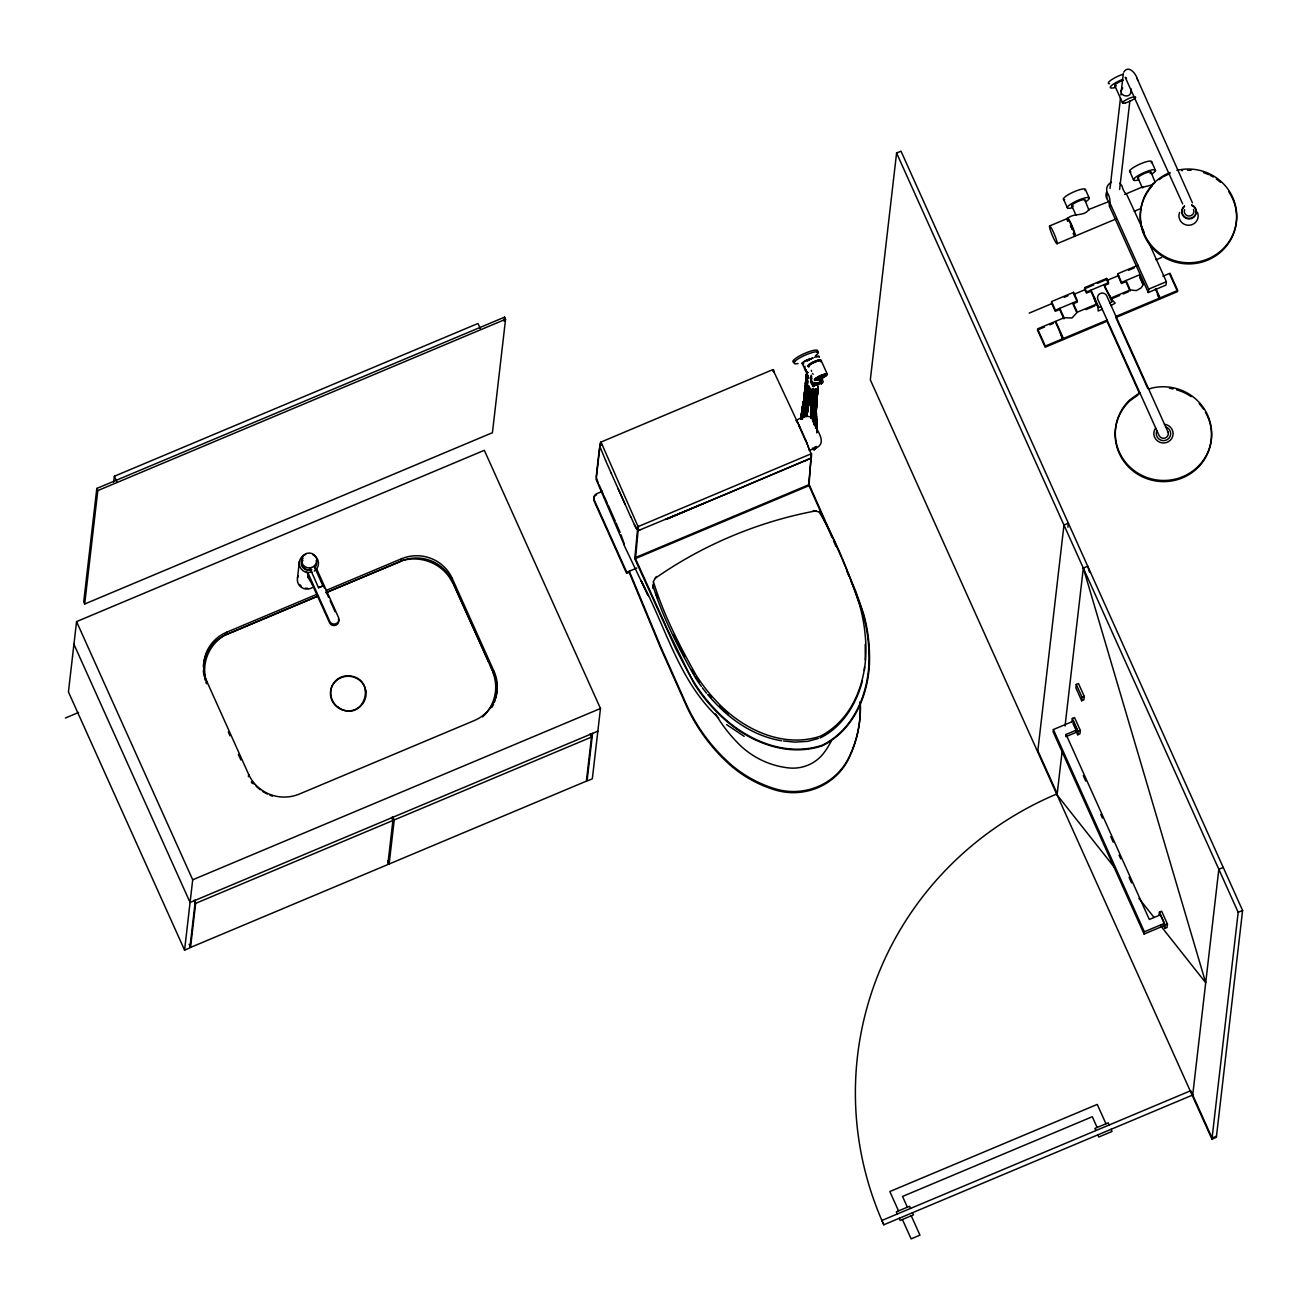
<?xml version="1.0" encoding="UTF-8"?>
<svg xmlns="http://www.w3.org/2000/svg" width="1308" height="1308" viewBox="0 0 1308 1308"><rect width="100%" height="100%" fill="white"/><g stroke="black" fill="none" stroke-linecap="round" stroke-linejoin="round"><path stroke-width="1.5" d="M806.398 413.361L806.742 416.484L806.431 410.009M806.725 410.99L807.298 412.38L806.513 409.437M802.262 411.431C803.733 414.881 808.72 412.592 807.641 409.11M802.916 407.491C805.891 412.56 810.96 405.235 807.739 402.112M815.473 421.748L816.781 423.367L816.96 431.591L817.026 430.463M809.946 395.229L809.668 391.272L805.63 389.441L805.303 385.876M816.797 429.449L816.781 423.367L817.042 431.853M811.827 398.123L816.192 400.559L816.617 403.109L816.699 394.722M815.865 399.496C818.694 402.406 811.5 403.747 811.418 400.15L811.549 401.36C813.413 405.104 818.416 401.867 816.928 398.286C818.759 402.455 813.592 408.178 811.222 402.766M817.369 393.348C815.603 396.798 810.29 393.332 812.644 390.291L811.974 396.389C815.685 401.18 819.593 393.594 816.683 390.536M812.137 394.951C815.603 399.839 819.086 393.103 817.565 389.522L814.459 390.258L812.808 388.705M811.418 404.81L811.287 412.233L814.377 413.361L816.323 410.45L816.061 412.036M811.532 398.842L812.84 400.722L815.603 400.853C819.609 404.205 813.331 413.704 810.911 406.265C810.143 409.29 814.688 411.235 816.159 408.39L816.437 406.837L815.424 410.663L812.186 410.826L810.878 408.963L811.058 403.812M812.431 388.836L812.333 390.798C810.96 389.931 819.609 394.934 817.696 388.263L817.304 393.97C814.034 397.338 810.306 392.449 812.546 391.076M816.306 411.971L816.486 418.2L815.146 419.786L812.889 419.901M816.993 432.114L816.813 431.035M808.916 394.689L809.766 396.079C813.086 401.605 802.769 405.006 804.878 399.627M865.291 660L865.226 644.403M810.126 392.253C812.301 396.128 807.183 401.801 804.551 397.207M809.456 388.95L809.832 395.441C808.884 401.883 801.461 395.703 804.927 391.272L804.698 392.302M810.47 389.98L810.502 388.427M811.303 454.023L809.047 484.271L841.306 557.061M811.679 408.717C808.557 411.431 813.609 416.762 816.061 412.788L815.424 407.802M806.251 411.17L807.118 413.541L807.347 411.955L806.725 415.797M807.314 412.347L807.363 410.826L807.379 411.807M808.916 398.09L808.884 402.946M805.515 398.842C799.809 402.03 810.698 405.791 809.292 399.659L808.818 398.662M816.306 410.254L816.061 411.284C813.641 415.257 808.589 409.944 811.712 407.213M816.339 413.557L816.486 418.2L815.44 411.709M803.668 400.951L806.349 374.48M811.434 398.989L812.448 395.703M809.832 396.504L809.832 395.441M1148.26 241.408L1166.376 281.694L1165.984 285.095L1148.277 292.534L1109.56 206.484L1108.808 201.579L1088.91 209.444C1084.234 216.932 1073.835 212.534 1067.737 218.338M810.012 394.591L809.848 396.34L810.535 389.441L808.475 393.136L804.812 391.141M804.371 396.651C807.33 404.483 812.399 394.1 810.371 389.702L809.914 388.721M810.093 393.888L809.211 391.501L806.889 391.779L805.041 389.637M810.404 389.212L810.159 393.168L809.341 390.225M810.257 388.541L810.502 389.506M1109.56 206.484L1110.002 202.315A17.756 17.249 6.6 0 0 1107.304 192.668L1106.715 190.69A8.126 7.897 6.6 0 1 1111.489 182.303M812.481 389.539L812.137 391.468L813.151 388.754M800.937 418.903L802.736 406.461M811.532 402.75C808.115 410.581 818.35 405.186 816.225 407.001C814.557 410.352 809.243 407.033 811.467 404.107M811.728 406.494C807.118 412.87 820.296 413.083 815.456 406.347M864.343 670.383L864.653 666.933M596.235 476.848L599.391 448.448L600.143 445.685L601.762 444.687M824.498 375.772L823.795 375.347L824.269 376.312M816.437 405.807L815.587 403.551M814.622 386.105L813.772 383.555M807.069 413.001L807.036 414.129L807.919 407.409M821.13 383.489L821.13 383.424A23.152 4.905 -20.7 0 0 821.13 383.653L820.59 382.394M806.987 414.685L807.085 413.704M816.617 403.109L816.715 400.886L816.486 402.962C811.369 407.655 810.159 398.744 811.908 395.196L811.745 396.455C810.126 390.013 814.819 392.514 817.696 390.225M820.459 382.099L821.162 383.784L822.225 382.59M816.061 446.486L814.001 449.952M816.274 446.584L814.59 449.641M808.851 395.343C811.778 398.139 807.821 404.81 804.485 400.788C801.82 395.081 809.766 399.823 809.979 395.065M811.205 401.785C809.717 404.254 812.922 409.273 816.29 405.644L815.669 402.177M802.654 406.314L801.575 419.067M815.195 399.757L817.042 397.894L816.928 395.834L816.993 398.646L816.617 391.157M818.023 388.639L817.843 387.037L817.811 390.34L818.219 386.792M592.557 733.396L587.047 781.023L592.328 778.8L600.47 708.495L484.32 450.312L76.551 621.611L68.425 691.932L184.575 950.115L189.873 947.891L195.382 900.247M96.825 488.44L83.712 601.86L84.677 604.018L492.429 432.703L505.558 319.283L504.594 317.141L96.825 488.44L97.806 490.598L84.677 604.018M113.665 482.243L114.368 476.243L477.992 323.468L480.314 328.635M316.863 594.322L226.676 632.222A38.57 37.474 6.6 0 0 206.86 681.468L206.599 683.741A38.57 37.474 6.6 0 1 205.83 681.926M184.575 950.115L192.701 879.793L76.551 621.611M203.41 666.491A38.57 37.474 6.6 0 1 226.415 634.494L226.676 632.222M391.484 817.353L392.907 820.508L387.806 864.572L190.543 947.433L195.644 903.37L194.222 900.215M248.406 776.69L248.667 774.418L206.86 681.468M297.488 577.972L299.401 561.524M309.767 568.228L313.528 566.675L316.127 563.764A7.685 7.472 6.6 0 0 311.909 553.513A7.685 7.472 6.6 0 0 301.788 558.418A7.685 7.472 6.6 0 0 307.772 567.819L311.729 567.607M314.182 566.38L322.945 585.87L318.531 587.717L309.8 567.983M316.487 570.01L316.618 568.8L338.527 617.474A4.84 4.692 6.6 0 1 337.987 622.15A4.938 4.791 6.6 0 1 333.556 624.014A4.84 4.692 6.6 0 1 329.665 621.202L307.772 572.544L307.887 577.041M318.531 587.717L322.945 585.87M326.003 592.655L401.164 561.067L401.425 558.794A38.57 37.474 6.6 0 1 452.225 578.398L494.032 671.347L493.77 673.604A38.57 37.474 6.6 0 1 495.65 698.57M590.072 733.919L591.494 737.074L586.393 781.138L389.13 864.016L394.231 819.952L392.809 816.797M493.77 673.604L451.963 580.67L452.225 578.398M504.12 321.196L504.594 317.141M772.914 371.112L773.077 369.51L600.993 442.071L637.176 524.606L638.255 526.225L640.217 525.734L811.091 453.827L805.483 439.733M803.423 405.529L802.654 407.033L804.109 398.139M807.412 411.775L806.595 408.848M812.987 394.722L811.761 398.76C813.543 402.439 818.677 399.414 816.928 395.834M822.814 376.818C827.097 374.595 821.015 376.475 823.827 375.036M896.585 153.02L870.327 379.86L1211.944 1139.17L1216.358 1137.306L1242.6 910.482L900.999 151.172L896.585 153.02L1238.185 912.33L1211.944 1139.17M1037.702 751.887L1063.96 525.064L1068.374 523.2L1067.9 527.255M1108.465 201.236L1106.65 198.342L1107.304 192.668M1110.034 188.385L1120.498 97.904M1121.201 91.887L1123.294 73.788M1053.381 729.537L1053.12 731.81L1144.108 934.043L1163.957 925.704L1164.218 923.432L1160.343 914.832L1149.323 919.459L1066.069 734.442L1077.105 729.799L1073.23 721.199L1053.381 729.537L1144.369 931.786L1144.108 934.043M1119.615 189.48L1129.85 101.043M1130.766 92.999L1131.24 88.977M1062.227 750.367L1057.077 794.921L1115.005 868.136M1065.039 726.054L1083.318 568.081L1087.733 566.233L1089.466 572.103M1066.069 734.442L1065.807 736.698L1076.844 732.071L1077.105 729.799M1071.939 721.869L1072.331 718.468L1074.538 717.552L1080.343 730.453L1079.95 733.853L1077.743 734.785L1076.092 731.09M1076.271 684.444L1075.879 687.845L1081.683 700.761L1083.891 699.829L1084.283 696.428L1078.479 683.528L1076.271 684.444L1082.076 697.36L1081.683 700.761M1077.743 734.785L1078.135 731.385L1072.331 718.468M1148.277 292.534L1148.669 289.133L1109.952 203.067M1159.052 915.518L1159.444 912.117L1161.651 911.185L1167.455 924.086L1167.063 927.503L1164.856 928.418L1163.204 924.74M1164.856 928.418L1165.264 925.018L1159.444 912.117M1192.585 1096.137L1218.827 869.297L1223.242 867.449M816.437 406.837L816.159 408.39M800.872 419.312L802.867 416.173M806.333 375.102L806.807 374.202M812.301 390.046C812.219 394.051 818.873 393.512 817.811 389.424L817.745 387.773L817.353 391.305L817.941 389.326M817.549 391.926L817.304 393.97L817.075 390.928L817.238 394.607L816.094 395.768L813.331 395.637L812.023 393.757L812.105 395.114L811.908 393.872M816.257 411.726L816.061 412.788L816.339 409.698M807.51 410.794L807.739 408.537C809.701 412.837 803.668 417.808 801.82 412.609M773.682 372.077L773.682 369.886M808.148 407.246L807.543 403.224M816.879 392.825C819.511 396.488 813.494 401.491 811.778 396.291M816.977 428.632L816.732 429.645L816.911 427.503M816.764 431.264L816.781 428.632M803.619 404.417C799.45 407.606 804.404 415.552 807.641 410.189M817.157 396.782C816.993 400.215 811.483 399.676 811.663 396.34M802.36 409.159L805.336 411.48L807.821 409.061M816.813 399.038L817.287 395.621L816.993 398.646M817.287 395.457L816.813 393.446M817.14 390.307L817.614 392.302L816.813 389.277M817.565 389.522L817.745 391.059L817.565 389.375M812.399 392.433C813.462 395.556 818.808 393.904 817.435 390.781L817.614 392.302M806.415 371.407L806.219 369.543A3.139 3.041 6.6 0 0 806.398 371.39L805.466 369.281M808.393 405.709L805.434 407.54L802.769 405.921L803.521 404.973M808.982 402.39L808.458 403.796M818.154 387.413L817.614 392.22M809.031 402.259L809.194 401.294M816.683 427.994L815.554 424.217M816.797 432.883L817.042 431.264L817.01 432.327M821.686 377.178L821.669 380.088A5.085 4.938 6.6 0 1 820.443 382.247A6.017 5.853 6.6 0 1 816.143 384.045A5.134 4.987 6.6 0 1 813.674 383.44L813.625 383.98M637.846 526.372L634.756 558.663L675.778 648.817L694.744 684.607A167.718 162.944 6.5 0 0 721.362 716.408C747.522 741.538 786.762 757.888 822.585 745.707C855.873 729.112 870.785 689.741 869.46 654.196A167.718 162.928 6.6 0 0 863.558 613.681L855.612 590.905L842.041 558.761M724.714 494.62L638.075 530.688L635.524 558.696L667.734 629.998L689.676 674.748M801.591 413.181L802.654 406.87L803.39 409.567L806.104 410.254L807.477 409.355L808.017 405.218M599.98 446.159L596.137 479.349M816.29 405.644C816.617 401.458 816.862 409.29 815.489 405.627M638.5 526.617L638.026 530.574L639.857 530.051M816.584 401.638L816.879 400.117C817.713 405.644 809.145 403.861 811.565 399.087L811.271 400.951L811.483 399.905M820.835 376.868C815.751 377.603 816.797 379.549 820.329 378.028M653.084 582.011L656.305 576.501M653.003 584.12L652.97 588.518M803.521 402.014L804.633 405.48L808.262 404.891M804.812 397.763L803.259 403.142L804.011 400.411M808.72 396.553C812.709 405.251 802.442 398.351 803.831 400.837C801.559 403.992 803.177 410.107 807.87 407.115M811.434 400.559L811.303 404.663C813.135 408.897 818.955 404.319 815.718 401.507M816.225 407.001L816.437 405.987M806.022 378.388L806.464 375.347M805.842 380.301L806.219 377.898M805.483 384.012L806.153 376.949M805.172 387.315L806.284 383.326M805.172 388.558L806.513 385.533L809.145 386.122M804.747 391.779L805.058 389.997M805.336 396.896C803.652 393.087 804.534 399.267 804.747 393.185M802.213 409.142L801.428 414.522L802.082 410.876M812.562 394.427L811.876 395.359L812.824 391.893M802.589 407.05L804.109 401.621M803.717 403.845L803.145 404.074C804.6 408.783 810.388 405.398 808.998 401.294C811.728 408.227 800.087 408.325 804.011 402.177M802.687 406.477L804.485 409.617L807.576 408.783M811.483 399.496L812.791 401.36L815.015 401.703L816.699 400.346L817.173 396.88L816.568 398.858L816.928 397.943M816.486 402.962L816.486 401.033L816.143 404.09L816.715 401.965L815.8 403.812L816.241 402.929M1088.992 210.294L1084.937 200.124M1155.193 182.482L1151.122 172.313M802.213 409.29L805.434 410.908L807.69 409.437M816.699 400.346L816.993 398.711L815.603 400.853M801.935 411.448L802.523 411.268M817.565 391.468L817.843 387.037M806.971 414.015C804.453 418.331 797.455 409.747 803.897 417.236M809.407 458.928L811.238 457.653L810.731 455.397M600.029 446.012L600.748 442.006M801.199 416.206L801.526 414.423L802.262 417.072M801.379 415.65L802.54 414.522M818.187 379.5A6.295 1.292 -24.2 0 0 826.591 374.758L826.296 374.268M805.663 382.214L806.219 377.734L806.382 378.666M805.532 383.489L805.793 382.181M805.663 383.457L806.251 387.332L809.505 387.838M805.237 386.678L805.368 385.288M804.992 389.228C803.455 387.168 807.347 396.357 810.224 391.125M804.682 392.4L804.943 391.108M804.616 393.038L805.107 392.04M800.937 418.838L800.986 419.263M811.892 395.016C812.431 398.253 817.745 397.861 817.418 394.346M862.413 680.814C856.348 704.227 842.385 727.15 820.051 738.023M819.233 356.528L818.465 356.365A6.998 1.439 -24.2 0 1 819.266 356.544L819.151 357.264M812.628 393.79L811.761 395.294L812.268 394.068M817.189 378.437L818.808 377.342M823.975 376.246L817.99 378.993L818.072 377.636M823.942 376.508L817.811 379.124L817.925 378.094M811.091 417.775L811.565 416.729M806.398 375.821L806.088 377.652L806.464 375.183L807.576 378.78M805.728 381.462L805.973 380.268M805.597 382.737L805.859 381.544M805.237 386.563L806.169 384.601M804.453 394.853L804.698 393.659M811.156 402.455L811.679 400.722M801.428 414.374L801.69 413.23M815.375 447.777L814.067 449.641M803.439 401.867L805.09 398.531M812.709 448.889C815.358 450.214 817.565 444.573 815.227 448.857L813.102 449.445M816.388 446.584L814.541 448.481L812.317 448.137M807.592 409.993L807.837 406.33M806.644 416.385L806.611 414.423M809.685 398.27C803.733 403.583 802.638 395.735 809.799 395.588M810.29 391.893C808.115 397.207 801.542 390.274 806.333 387.446M816.813 396.324L817.304 392.024L816.617 394.836L817.549 393.005M811.63 376.197L811.434 380.906L813.723 383.457M1096.742 304.012L1077.285 312.187L1072.02 317.975L1064.058 317.746L1055.67 321.277L1063.404 338.478L1107.157 320.1M816.372 446.715L815.767 448.039L815.849 446.813M811.745 395.245L812.382 392.809L811.876 394.019M805.957 383.13L805.483 384.192L806.088 381.854M804.747 395.883C801.101 401.442 812.35 402.521 809.178 396.357M801.134 416.99L802.474 415.159M802 410.434L802.491 409.371M803.831 399.823L805.188 397.975M819.249 378.404L818.056 378.519L824.956 374.873A5.216 1.063 -24.2 0 1 823.272 377.096L825.283 375.658M816.993 398.711L816.012 401.196L816.928 398.286M817.173 395.539L816.306 397.975L816.993 397.125M816.519 399.692L816.715 401.785L816.584 399.708M825.462 375.216L825.462 375.494A5.134 1.014 -26.9 0 0 825.642 375.053L825.135 374.873M818.268 378.928L817.451 378.535M818.824 378.355L819.56 378.225M811.156 457.522L808.655 484.81L831.937 537.196M599.947 445.963L600.486 442.644M1123.719 72.202C1128.264 64.533 1135.884 73.281 1137.175 78.774M1156.91 430.708L1156.73 431.019A7.227 7.03 6.6 0 0 1160.85 440.142A7.227 7.03 6.6 0 0 1170.202 436.202A7.227 7.03 6.6 0 0 1166.098 427.078L1165.739 426.997M811.467 414.963L811.222 418.364M811.516 415.846L811.025 418.135M811.009 408.897L811.696 407.965M806.153 378.535L807.526 379.418M805.548 384.912L807.625 384.127M805.417 386.187L806.578 384.895M805.303 387.446L806.464 386.171M811.63 401.392C809.112 408.407 820.557 403.567 815.62 402.864M808.949 402.226L806.137 403.682L803.897 401.948M808.164 406.641L805.237 408.652L802.834 406.363M807.232 412.282L805.45 414.244L802.376 413.099M806.431 416.255L806.088 412.347M810.339 389.849L807.51 391.288L805.107 388.999M810.29 390.487L809.129 391.648M810.044 393.038L807.216 394.46L804.976 392.743M314.607 566.969L315.13 565.955M314.738 567.917L315.833 566.282A7.685 7.472 6.6 0 0 316.16 560.576M819.429 379.811L819.871 379.647M807.804 382.214L806.137 380.644L806.66 379.5M805.842 381.723L806.529 380.775M805.728 382.999L806.415 382.05M805.237 388.084L805.924 387.152M804.682 393.822L805.368 392.891M804.633 394.46L805.319 393.528M805.254 394.166L804.322 397.289M804.518 395.752L805.205 394.803M812.382 390.324L813.086 389.375M812.006 394.1L812.693 393.152M811.696 397.305L813.396 395.752M802.376 408.734L803.537 407.442M802.785 409.518C800.823 411.693 805.761 413.949 807.118 411.611M802.017 411.039L802.703 410.091M801.935 411.611L802.621 410.679M802.442 411.857L801.853 412.036C799.891 415.764 806.856 417.857 806.954 413.753L806.742 416.484L806.251 414.571M801.526 414.587L802.213 413.655M801.444 415.192L802.131 414.26M803.226 403.682L803.913 402.733M803.128 404.237L803.815 403.289M822.454 382.933L823.272 381.805L821.342 377.342M817.304 388.607L817.974 387.757M817.5 392.106L814.688 393.528L812.235 390.667M815.898 425.509L816.813 423.056L815.44 420.898M815.947 427.176L816.879 424.724L815.505 422.582M817.909 379.255L819.675 378.829A5.51 1.39 -24.7 0 0 820.198 378.633L819.446 379.026M811.712 411.906L810.944 416.287M811.761 412.772C808.785 425.231 835.534 444.393 810.453 449.821M811.679 410.254C808.557 412.985 813.625 418.315 816.078 414.358L815.407 410.091M811.696 411.055C807.101 415.323 817.974 419.067 815.522 413.442M811.81 413.655L811.352 416.238L814.459 417.35L816.143 416.042L816.29 413.034C814.459 417.824 808.262 412.511 811.679 409.486M811.761 405.774C807.674 412.363 820.966 410.581 815.554 404.237M811.778 405.055L810.911 407.72M1122.804 88.045C1115.871 95.173 1131.322 99.997 1130.815 91.135M805.417 388.852L806.807 387.838M820.786 377.244L824.645 375.919M818.906 379.86L818.072 380.219L818.89 379.811M823.043 375.461L820.083 376.655L824.204 375.543M809.227 485.562L635.116 558.712M808.557 403.24L805.368 404.63L803.57 401.343M810.175 389.048L807.069 389.866L805.221 387.724M810.11 389.686L808.72 390.585M654.687 578.659C702.51 545.011 758.624 521.483 816.11 510.839M795.182 361.073L793.809 362.937L794.872 363.804A13.472 2.763 -24.2 0 0 798.027 363.526M807.216 361.237L808.017 360.599M816.993 354.517L817.549 353.961A13.227 2.6 -25.9 0 0 818.367 352.637A13.472 2.763 -24.2 0 0 809.129 353.569A13.472 2.763 -24.2 0 0 795.068 361.106M819.004 376.949L819.854 376.769M811.401 457.669L811.565 453.386M817.843 380.056L816.895 379.99L817.876 379.925M805.352 389.49L806.219 388.721M802.409 415.781L801.232 419.181M802.507 419.247L801.363 417.939L802.278 417.056M812.366 392.956L813.233 392.171M803.717 406.314L802.376 408.145L803.619 406.87M818.89 378.895L818.268 379.107M314.312 571.073L317.55 567.427A9.647 9.369 6.6 0 0 313.037 554.886M823.811 376.475L822.503 376.998M1142.391 187.862C1144.909 185.654 1153.1 186.406 1155.356 181.73M817.451 379.14L817.353 379.222A5.216 1.063 -24.2 0 1 817.843 377.505A5.216 1.063 -24.2 0 1 824.776 374.775L824.792 374.889M816.029 446.993L814.083 447.974M817.484 390.078L814.394 390.879L812.742 389.326M815.505 428.305L816.846 426.686L815.571 425.051M815.456 426.637L816.781 425.035L815.522 423.4M819.429 376.982L822.797 375.559M823.206 375.331L824.694 375.102M1139.808 392.678L1129.916 399.774A48.2 46.843 6.6 0 0 1142.44 475.638A48.2 46.843 6.6 0 0 1211.404 438.703A48.2 46.843 6.6 0 0 1151.71 388.1L1148.751 389.228M1138.025 395L1129.785 400.902A48.2 46.843 6.6 0 0 1125.959 464.078A48.2 46.843 6.6 0 0 1190.378 473.709A48.2 46.843 6.6 0 0 1205.436 412.2M811.271 380.285L810.6 382.116L813.282 386.792M817.238 377.979A5.428 0.948 -26.6 0 0 816.421 378.666A5.199 1.128 -21.5 0 0 816.094 379.189A5.51 1.046 -27 0 1 816.405 378.682A5.134 1.194 -22 0 1 817.238 377.996L817.598 377.734M808.164 403.649L804.943 403.829L803.684 400.804M806.546 413.148L804.404 413.737L802.458 412.527M809.292 394.526L806.055 394.705L804.796 392.187M819.642 378.502L821.784 377.669M817.369 379.483L817.271 379.598A5.428 1.292 -26.5 0 1 817.042 379.516L817.059 379.549A5.134 0.899 -22.2 0 0 817.386 379.467L816.977 379.402M1076.582 214.61L1075.928 215.101L1071.693 205.683M825.07 375.004L825.642 375.053A5.428 1.161 -21.3 0 1 825.495 375.494L825.446 375.331M801.755 418.07L802.752 417.481M802.965 408.358L803.979 407.785M804.306 400.526L805.319 399.937M804.207 401.082L805.221 400.493M818.726 378.453L822.045 376.393M820.361 378.306L820.868 378.257A5.216 1.063 -24.2 0 0 822.797 377.358L822.879 377.178M817.892 377.064L818.465 376.753A6 1.014 -24.6 0 1 820.329 375.837L823.451 374.644M805.139 460.874L811.14 457.914M822.503 376.917L820.705 377.881M822.618 377.162L821.44 377.538M822.65 377.489L822.732 377.456A5.199 0.834 -25 0 1 821.8 377.93L821.26 378.175A5.51 1.39 -24.7 0 1 820.737 378.421L820.852 378.175M814.721 447.287L815.718 446.78M817.238 389.228L814.001 389.392M811.679 358.506L810.993 358.866A6.998 1.439 -24.2 0 1 813.118 357.901L811.679 358.506A5.804 1.194 -24.2 0 0 806.513 360.174M338.02 707.17C363.624 725.172 379.304 677.152 348.01 675.795A17.151 16.661 6.6 0 0 332.902 684.346C328.357 691.965 331.104 702.576 338.396 707.448M808.655 484.81L635.197 557.682M311.876 569.863L307.478 570.337A7.685 7.472 6.6 0 1 303.08 558.107M814.753 422.598L816.683 420.293L815.767 417.808M816.977 380.072L817.32 379.958A7.112 1.455 -24.2 0 1 817.729 377.047A7.112 1.455 -24.2 0 1 827.343 374.333A7.112 1.455 -24.2 0 1 817.827 379.827M226.742 634.511L317.566 596.268M809.341 458.797L666.034 519.456M795.951 420.604C801.248 417.301 808.573 413.688 813.413 419.165L816.241 417.808L815.571 414.309M812.448 383.865A4.513 4.382 6.6 0 0 820.312 381.249L821.669 382.279M820.688 376.115L821.62 375.756M805.058 460.743L724.697 494.702M820.705 378.225L821.865 377.881A5.51 1.39 -23.4 0 0 822.814 377.423M1124.7 194.401L1142.783 186.815M703.41 503.531L666.066 519.243L683.446 511.968M97.806 490.598L505.558 319.283M1049.654 225.941L1067.295 218.518M1056.995 243.729A9.647 1.144 67.2 0 0 1052.58 230.421A9.647 1.144 67.2 0 0 1050.406 230.355A9.647 1.144 67.2 0 0 1056.995 243.729L1074.653 236.323M1075.094 236.127L1115.789 219.041M1134.298 211.258L1139.84 208.937M823.206 375.87L821.064 376.557M812.448 386.351L813.658 385.647M326.264 590.382L401.425 558.794M813.69 386.171L814.541 385.811M226.415 634.494L318.482 595.81M326.951 592.328L400.951 561.345M1137.944 265.262L1117.719 273.764L1121.594 282.364L1139.252 274.958L1143.486 284.376L1141.132 287.907L1136.374 290.589L1130.243 289.935L1111.13 297.962M602.318 491.367L596.677 493.737A4.823 4.676 6.6 0 0 594.208 499.901L626.761 572.266L636.832 568.032M1064.271 297.308L1067.949 295.755M1093.684 284.948L1084.495 288.806L1086.441 293.106L1090.888 291.243L1096.415 303.538M1097.363 283.395L1106.552 279.536L1108.497 283.836L1104.05 285.7M1128.624 270.266L1134.134 267.944M65.4 718.01L78.562 712.484M1029.2 313.119L1051.583 303.718M1073.95 294.316L1085.133 289.608M1107.516 280.206L1118.7 275.514M1155.994 259.851L1161.586 257.496M1162.91 276.217L1169.957 273.258L1177.707 290.458L1160.049 297.881L1155.863 288.561M1044.503 327.033L1037.44 330.008L1045.19 347.225L1062.832 339.802L1060.379 333.164M1049.801 324.809L1053.332 323.338M1086 309.604L1094.829 305.892M1119.697 295.445L1110.999 299.107L1109.658 295.739M1123.163 293.989L1128.379 291.798M1101.042 306.513L1098.818 307.462L1091.019 290.098M1109.871 302.818L1111.98 301.919L1104.181 284.572M1148.669 289.133L1166.376 281.694M1102.284 309.277L1098.131 311.01L1098.148 310.176A17.233 16.742 6.6 0 0 1096.791 304.126L1094.273 297.357M1111.113 305.565L1115.234 303.08A17.756 17.249 6.6 0 1 1111.211 298.142L1107.32 291.57M1062.963 338.674L1045.321 346.08L1037.571 328.864L1055.229 321.457L1063.273 339.622L1107.026 321.245L1139.677 393.806M1115.986 316.389L1159.607 298.061L1155.422 288.741M192.701 879.793L600.47 708.495M597.854 731.172L190.085 902.471L73.935 644.288M195.644 903.37L392.907 820.508M394.231 819.952L591.494 737.074M1082.076 697.36L1084.283 696.428M1078.135 731.385L1080.343 730.453M1144.369 931.786L1164.218 923.432M1165.264 925.018L1167.455 924.086M1238.185 912.33L1242.6 910.482M1216.489 1136.178L1212.075 1138.025L1190.77 1090.692L881.87 1220.478L883.799 1224.779L1192.716 1095.009M817.287 379.663L817.059 379.549A5.134 0.965 -21.7 0 1 816.306 379.483A5.428 1.21 -27 0 0 817.042 379.516L817.271 379.843M821.277 377.947L821.228 378.175A5.199 0.818 -23.7 0 1 820.737 378.404M814.541 357.313L815.914 356.871M809.554 387.201L805.941 386.252L805.728 381.413M809.439 388.476L806.66 388.329L805.352 386.449M809.374 389.114L806.611 388.966L805.287 387.086M819.985 378.78L818.154 379.418A5.216 1.063 -24.2 0 0 820.165 378.568M818.285 738.497L807.723 741.358L794.675 742.11L783.459 740.966M814.295 425.247C817.451 425.002 817.647 419.819 815.325 418.364M814.214 423.547C817.778 423.04 816.372 417.301 816.732 423.351L815.407 420.064M311.157 569.65L307.593 569.896M312.056 572.168L307.086 572.512A9.647 9.369 6.6 0 1 305.68 554.445M805.123 416.565L801.739 414.914M809.096 386.759L805.712 385.108M815.162 389.179L816.306 389.114M813.674 424.364L816.503 422.991L815.375 419.214M813.314 510.545L819.609 512.049M307.969 569.618L309.424 569.699M812.938 420.784L816.339 419.557L815.669 416.075M812.987 421.65C816.421 424.184 817.189 415.339 816.339 419.557L815.718 416.941M772.979 369.804L799.695 426.882M781.595 740.769C755.452 736.518 732.496 721.427 714.642 702.38A168.895 164.089 6.6 0 1 707.693 694.548M638.075 530.688L634.38 524.557M1126.564 78.382L1125.207 77.286L1182.645 203.819M807.919 380.939L806.251 379.369M807.87 381.576L806.022 379.451M807.739 382.852L805.908 380.726M807.674 383.489L806.006 381.92L806.088 379.009L806.137 380.644M807.559 384.765L805.712 382.639M807.494 385.402L805.663 383.277M744.154 736.339L726.529 724.55M813.674 383.44L810.927 380.595L810.649 376.704A5.134 4.987 6.6 0 1 811.352 375.167M807.723 376.753L806.398 374.889M807.69 377.472L806.349 374.301M807.641 378.143L806.333 376.263M807.461 380.056L806.202 377.538M802.572 418.642L801.428 417.317M807.772 375.347L806.922 374.546M807.755 376.099L806.447 374.219M802.638 418.02L801.33 416.157M719.416 706.009L727.215 712.925M721.869 708.446L728.458 714.201M1108.546 293.973L1104.835 287.449M718.73 717.994C678.901 681.582 665.707 626.516 640.936 580.36L648.147 595.696L623.851 544.684M815.62 415.192C818.546 418.38 810.339 419.721 810.878 415.486M815.473 412.56L816.323 413.884M307.87 577.057L312.399 584.709M714.43 708.625C740.966 737.663 783.116 758.362 822.421 745.151C858.898 726.823 872.485 682.286 868.447 643.928A168.405 163.598 6.6 0 0 859.699 603.331M815.407 410.876L816.257 412.216M815.407 409.322L816.257 410.679M815.407 408.554L816.257 409.911M815.44 407.066L816.29 408.439M815.522 404.924L816.372 406.298M809.161 392.138L809.914 395.801M809.031 393.414L809.57 395.408L807.02 396.373L805.074 395.179L804.633 392.874M806.627 383.522L805.777 382.001M806.447 385.419L805.597 383.914M805.401 396.259L804.551 394.738M819.413 512.393C836.826 541.463 849.186 573.852 859.912 605.98M1138.941 898.367L1154.065 917.464M1160.36 925.426L1205.698 982.717L1083.318 568.081M809.096 392.776C811.957 395.883 804.763 397.043 804.682 393.463M1070.614 225.09L1071.481 226.676M812.448 373.401L813.135 374.333M813.331 390.896L812.448 388.803M306.383 571.809L307.118 572.904M691.458 669.729L694.123 674.143M624.374 543.736L623.491 541.855M1071.841 228.786L1072.331 229.456L1072.151 228.36M623.998 544.39L596.383 480.085M797.242 421.568L798.027 423.04M797.259 422.353L797.896 423.596M1070.549 225.859L1071.039 226.856M684.525 656.976L673.833 635.018M821.097 383.751L820.329 382.132M452.65 582.125L488.8 662.289M1137.747 79.968L1192.422 202.822M636.309 528.824L630.767 516.709M1136.93 78.267L1137.927 80.344M1096.66 305.255L1094.142 298.486M821.097 383.522L820.23 381.576M816.944 392.187L817.287 395.359L817.173 393.299L817.287 394.28M809.783 389.997L810.257 390.978M806.562 412.167L807.036 413.148M809.014 397.534L809.587 398.924L809.766 396.079M808.033 403.077L808.246 406.69L807.837 404.172M807.641 405.3L808.115 406.298M807.085 408.685L807.559 410.647M808.426 400.853L808.884 401.85M808.23 401.965C810.633 405.398 803.701 406.755 803.423 403.044M321.228 580.997L321.948 582.551M312.367 584.725L329.518 622.706A4.84 4.692 6.6 0 0 333.393 625.518A4.938 4.791 6.6 0 0 337.824 623.671A4.84 4.692 6.6 0 0 338.347 618.995M624.962 503.858L630.718 516.873M1151.661 161.849L1155.536 170.465M1114.841 85.723L1122.64 103.087M1137.878 177.872L1142.129 187.289M1129.605 171.119L1133.48 179.736M1169.826 274.386L1177.576 291.602L1159.918 299.009L1157.744 294.169M1144.14 232.252L1127.022 195.072A17.233 16.742 6.6 0 1 1122.182 186.423A8.126 7.897 6.6 0 0 1119.566 183.218M1157.302 294.365L1159.477 299.205L1115.855 317.533L1147.803 388.541M1139.824 277.656L1142.652 283.934M1085.476 189.66L1089.335 198.26M1126.008 280.517L1130.243 289.935M1130.112 291.079L1125.877 281.645L1121.463 283.509L1117.588 274.893M1063.404 198.93L1067.279 207.531M1073.459 293.433L1077.334 302.05L1072.92 303.897L1076.451 311.745M1073.05 302.769L1077.285 312.187M1059.807 308.328L1064.058 317.746M1063.927 318.874L1059.676 309.456L1055.262 311.32L1051.403 302.704M1072.969 723.455L1076.844 732.071M1083.286 775.562L1085.787 781.105M1100.78 814.41L1102.431 818.121M1110.77 836.613L1113.255 842.172M1119.092 855.121L1120.76 858.816M1129.082 877.325L1131.567 882.884M1037.849 750.759L1057.207 793.793A337.448 327.85 6.6 0 0 883.799 1224.779M821.277 360.795L827.326 374.219M802.229 363.395L808.933 378.29M798.812 424.675L807.167 443.347M798.567 425.018L805.695 440.861M1109.135 1124.994L1108.17 1122.836L1094.927 1128.412L1095.891 1130.553M1111.081 1129.294L1112.045 1131.453L1098.802 1137.012L1097.837 1134.853M1105.963 1123.768L1097.249 1104.41L889.832 1191.539L898.547 1210.914M1097.134 1127.48L1092.294 1116.721L902.536 1196.444L907.376 1207.202M910.548 1208.428L909.583 1206.27L896.34 1211.829L897.304 1213.987M912.494 1212.729L913.458 1214.87L900.215 1220.446L899.25 1218.288M911.251 1215.802L919.965 1235.161L911.136 1238.872L902.422 1219.514M490.451 665.936L493.132 672.132M322.765 584.382L324.417 588.011M326.052 591.657L328.504 597.135M330.156 600.781L335.077 611.703M387.708 860.86L389.13 864.016M114.368 476.243L116.69 481.409M228.344 732.071L230.012 735.799M238.367 754.389L240.885 759.964M189.137 944.278L190.543 947.433M813.576 384.372L814.017 385.402M618.046 488.538L624.962 503.956L611.196 473.153M603.299 494.244L599.08 484.81M603.985 495.797L607.321 503.237M608.155 505.101L615.316 521.222M833.556 540.842L835.976 546.319M605.506 460.252L611.261 473.251M598.361 483.208L596.432 477.894M806.48 442.627L807.15 444.148M846.701 570.942L848.908 576.06M605.571 460.367L599.832 446.404M616.052 522.889L620.106 532.454M629.311 571.187L661.145 647.754L686.765 705.225A183.251 178.035 6.6 0 0 722.686 756.776L728.736 762.564A120.565 117.131 6.6 0 0 774.745 788.691A61.721 59.972 6.6 0 0 848.827 757.561A120.565 117.131 6.6 0 0 860.435 707.236L860.353 703.622M851.23 581.684L854.32 589.189M1071.089 227.216L1070.549 225.646M655.586 593.162L657.581 598.263M365.799 691.916L365.439 689.888M855.089 591.069L859.683 603.331M811.565 381.969L811.254 380.301A6 4.709 27.6 0 1 811.287 379.892A4.513 4.382 6.6 0 0 811.451 382.05M621.071 534.923L623.131 540.793M807.755 445.685L808.262 447.107M809.014 399.676L808.736 403.91L809.39 399.087M807.641 407.458L807.837 408.93M807.903 445.26L808.524 447.058M801.363 417.939L801.363 414.963M1106.65 198.342L1106.061 196.363A8.126 7.897 6.6 0 1 1106.535 192.292M816.813 396.945L817.042 397.992L817.042 396.978M808.965 448.611L809.227 449.838A23.528 2.796 67.2 0 1 809.26 450.606M811.778 395.065L811.974 396.389M811.336 370.344L811.516 371.341M653.084 586.098C663.042 618.226 678.95 648.784 695.578 678.034A168.895 164.089 6.6 0 0 701.333 686.406M653.559 582.076C663.467 614.482 679.408 645.285 695.938 674.879A169.288 166.051 13.8 0 0 714.936 699.616C740.639 728.196 781.71 748.944 820.263 736.24C855.939 717.961 869.199 674.16 865.291 636.424A169.288 165.985 14.4 0 0 859.879 605.996M817.042 394.558L817.222 396.079M804.747 391.599L804.747 392.825M860.108 701.677L860.304 708.364A120.565 117.131 6.6 0 1 848.696 758.705A61.721 59.972 6.6 0 1 774.614 789.819A120.565 117.131 6.6 0 1 728.605 763.692L722.556 757.904A183.251 178.035 6.6 0 1 686.635 706.369L661.014 648.882L629.181 572.332L626.63 573.394L594.077 501.029A4.823 4.676 6.6 0 1 594.322 496.778M1120.972 93.898L1121.005 95.026M807.199 411.987L807.199 412.968M711.127 697.213A166.508 161.767 6.6 0 1 708.871 694.63M699.224 682.057A166.508 161.767 6.6 0 1 695.889 677.07M714.397 708.658A168.405 163.68 6.1 0 1 689.643 674.764M706.598 693.224A168.895 164.089 6.6 0 1 702.363 687.795M816.584 382.966A4.611 4.48 6.6 0 0 817.974 382.606A4.758 4.627 6.6 0 1 816.159 382.868A4.022 3.908 6.6 0 1 814.197 382.394M815.849 382.966A4.611 4.48 6.6 0 1 814.443 382.672M811.598 378.944A4.611 4.48 6.6 0 1 811.581 378.257M818.497 382.492A2.943 2.845 6.6 0 1 818.04 383.26M818.71 382.574A3.156 3.074 6.6 0 1 818.219 383.391M817.467 384.029A3.156 3.074 6.6 0 1 817.042 384.258M819.527 382.786A4.038 3.924 6.6 0 1 816.797 385.141M816.159 385.239A4.038 3.924 6.6 0 1 815.538 385.255M819.952 381.298A4.153 4.038 6.6 0 1 815.554 385.075M806.219 371.292A4.382 4.267 6.6 0 1 805.254 369.51M807.886 372.42A4.382 4.267 6.6 0 1 807.265 372.126M806.137 370.278A4.676 4.545 6.6 0 1 805.695 369.706M805.107 368.382A4.676 4.545 6.6 0 1 805.058 366.289M802.671 363.624A5.804 1.194 -24.2 0 1 802.393 362.888M802.572 362.676A5.804 1.194 -24.2 0 1 805.924 360.468M794.528 362.332A13.62 2.796 -24.2 0 1 804.256 353.601A13.62 2.796 -24.2 0 1 816.944 352.31M803.75 363.853A5.853 1.194 -24.2 0 1 803.979 361.907A5.853 1.194 -24.2 0 1 811.565 358.719M816.274 355.122A13.472 2.763 -24.2 0 1 815.44 355.743M819.773 376.246A6.033 1.521 -24.4 0 1 821.62 375.445M816.781 379.68A6.05 1.243 -24.2 0 1 817.32 377.472A6.05 1.243 -24.2 0 1 825.348 374.317A6.05 1.243 -24.2 0 1 823.615 376.998A6.033 0.965 -25.3 0 0 824.154 376.786M823.059 377.309A6.05 1.243 -24.2 0 1 818.252 379.32M823.386 374.824A5.951 1.422 -26.2 0 1 824.874 374.464M816.257 378.323A6.033 1.455 -22.3 0 1 817.516 377.456M823.092 377.391A6.033 0.965 -25.3 0 1 822.519 377.685M816.65 379.876A6.295 1.292 -24.2 0 1 818.89 376.622A6.295 1.292 -24.2 0 1 826.591 374.758M820.198 378.633A5.199 0.818 -23.7 0 1 819.675 378.829M808.785 366.91A7.145 1.455 -24.2 0 1 814.606 362.185A6.736 1.373 -24.2 0 1 820.754 361.515M820.868 361.678A7.145 1.455 -24.2 0 0 814.606 362.185A6.736 1.373 -24.2 0 0 808.916 366.649M808.867 366.044A6.736 1.373 -24.2 0 1 814.001 361.744A6.736 1.373 -24.2 0 1 820.476 360.844M815.309 379.811A6.589 1.341 -21.8 0 1 815.048 379.451M819.936 381.086A4.006 3.891 6.6 0 1 819.527 381.576M808.9 366.207A7.08 1.455 -24.2 0 1 813.609 361.826A7.08 1.455 -24.2 0 1 820.77 360.73M831.071 741.472A81.979 79.641 6.6 0 1 823.762 753.048A38.586 37.474 6.6 0 1 788.43 767.894A81.979 79.641 6.6 0 1 738.955 744.17A152.873 148.523 6.6 0 1 715.525 713.939M594.764 496.19A4.823 4.676 6.6 0 1 596.546 494.865M1176.922 170.351A48.2 46.843 6.6 0 1 1235.471 226.889A48.2 46.843 6.6 0 1 1157.367 251.414A48.2 46.843 6.6 0 1 1170.104 172.493M1228.719 191.606A48.2 46.843 6.6 0 1 1218.255 254.03A48.2 46.843 6.6 0 1 1153.313 248.912A48.2 46.843 6.6 0 1 1152.479 185.605M1159.084 179.687A48.2 46.843 6.6 0 1 1162.011 177.675M1163.515 176.76A48.2 46.843 6.6 0 1 1169.973 173.637M1187.484 170.187A48.2 46.843 6.6 0 1 1191.098 170.269M1203.458 172.607A48.2 46.843 6.6 0 1 1208.51 174.569M1210.113 175.337A48.2 46.843 6.6 0 1 1213.268 177.038M1216.293 178.983A48.2 46.843 6.6 0 1 1220.511 182.286M1109.495 83.777A12.05 2.469 -24.2 0 1 1110.966 80.164A12.05 2.469 -24.2 0 1 1122.787 74.311M1115.234 87.489A12.05 2.469 -24.2 0 1 1110.786 86.295A12.05 2.469 -24.2 0 1 1121.888 79.69M1116.378 85.821A7.194 1.472 -24.2 0 1 1115.773 84.121A7.194 1.472 -24.2 0 1 1123.327 80.246M1193.485 209.509A4.823 4.676 6.6 0 1 1189.185 216.049A4.823 4.676 6.6 0 1 1184.59 209.623M1197.376 212.19A9.647 9.369 6.6 0 1 1188.759 225.27A9.647 9.369 6.6 0 1 1179.571 212.436M1191.637 205.405A7.227 7.03 6.6 0 1 1195.185 215.624A7.227 7.03 6.6 0 1 1184.247 217.177A7.227 7.03 6.6 0 1 1184.492 206.419M1191.702 204.833A7.227 7.03 6.6 0 1 1195.25 215.052A7.227 7.03 6.6 0 1 1184.312 216.605A7.227 7.03 6.6 0 1 1184.558 205.847M1181.843 170.612A9.647 1.144 67.2 0 1 1182.497 170.629M1067.933 220.921A9.647 1.144 67.2 0 1 1071.677 224.96A9.647 1.144 67.2 0 1 1074.636 235.816M1073.966 234.917A9.647 1.144 67.2 0 1 1073.116 233.494M1073.492 206.075A7.227 1.488 -24.2 0 1 1076.778 201.972A7.227 1.488 -24.2 0 1 1084.659 200.664M1072.511 207.678A12.05 2.469 -24.2 0 1 1069.454 205.078A12.05 2.469 -24.2 0 1 1085.656 197.753A12.05 2.469 -24.2 0 1 1085.885 201.628M1064.712 199.732A12.05 2.469 -24.2 0 1 1073.328 192.096A12.05 2.469 -24.2 0 1 1085.002 190.559M1130.913 171.92A12.05 2.469 -24.2 0 1 1139.513 164.285A12.05 2.469 -24.2 0 1 1151.204 162.748M1138.712 179.866A12.05 2.469 -24.2 0 1 1135.655 177.267A12.05 2.469 -24.2 0 1 1151.841 169.942A12.05 2.469 -24.2 0 1 1152.07 173.817M1138.679 178.346A7.227 1.488 -24.2 0 1 1144.696 173.392A7.227 1.488 -24.2 0 1 1150.141 173.539M1067.491 221.101A9.647 1.144 67.2 0 1 1071.236 225.156A9.647 1.144 67.2 0 1 1074.195 236.012M1164.529 424.299A9.647 9.369 6.6 0 1 1172.72 436.3A9.647 9.369 6.6 0 1 1159.199 441.99A9.647 9.369 6.6 0 1 1155.7 428.01M1169.45 388.312A48.2 46.843 6.6 0 1 1173.031 388.917M1176.513 389.768A48.2 46.843 6.6 0 1 1191.081 396.602M1199.142 403.616A48.2 46.843 6.6 0 1 1203.573 409.208M492.822 672.247A42.363 41.137 3.7 0 1 482.603 716.882M400.837 561.018A42.363 41.235 5.8 0 1 452.339 582.273M205.879 679.915A42.363 41.169 9.5 0 1 226.562 634.2M272.489 796.131A42.363 41.071 7.4 0 1 269.889 795.166M267.372 794.038A42.363 41.071 7.4 0 1 262.548 791.307M260.292 789.721A42.363 41.071 7.4 0 1 256.106 786.124M254.193 784.13A42.363 41.071 7.4 0 1 252.428 782.02M354.01 677.217A17.805 17.298 6.6 0 1 360.338 706.353A17.805 17.298 6.6 0 1 331.006 697.753A17.805 17.298 6.6 0 1 352.539 676.792M312.399 587.537A9.647 9.369 6.6 0 1 298.273 575.651M307.625 588.257A8.764 8.502 6.6 0 1 305.353 588.126M301.265 586.18A8.764 8.502 6.6 0 1 299.728 584.513M305.876 569.34A6.9 6.703 6.6 0 1 301.984 563.781M302.083 562.031A6.9 6.703 6.6 0 1 302.655 560.364M305.925 569.029A6.9 6.703 6.6 0 1 302.393 565.187M302.132 561.721A6.9 6.703 6.6 0 1 302.688 560.069M248.667 774.418A38.57 37.474 6.6 0 0 299.467 794.005L474.215 720.594A38.57 37.474 6.6 0 0 494.032 671.347M205.16 680.062A38.57 37.474 6.6 0 1 204.604 678.182M204.146 676.269A38.57 37.474 6.6 0 1 203.394 670.415M252.395 783.525A38.57 37.474 6.6 0 1 251.267 781.89M495.062 700.45A38.57 37.474 6.6 0 1 494.375 702.298M493.606 704.096A38.57 37.474 6.6 0 1 491.743 707.579M401.164 561.067A38.57 37.474 6.6 0 1 451.963 580.67M807.821 407.965L807.739 409.633L807.821 407.965M816.584 418.903L816.568 419.933L816.584 418.903M808.017 406.853L807.952 408.358L808.017 406.853M816.323 412.756L816.078 414.358L816.323 412.756M816.748 421.356L816.503 422.991L816.748 421.356M816.813 423.056L816.568 424.675L816.813 423.056M816.372 414.407L816.143 416.042L816.372 414.407M816.47 416.14L816.241 417.808L816.47 416.14M816.666 419.655L816.437 421.29L816.666 419.655M816.879 424.724L816.633 426.359L816.879 424.724M805.368 386.645L805.107 387.953L805.368 386.645M816.568 403.959L816.045 405.415L816.568 403.959M811.549 397.681L811.679 399.578L811.549 397.681M811.32 400.281L811.81 399.234L811.32 400.281M811.696 400.559L811.189 402.946L811.696 400.559M816.029 447.663L815.227 448.857L816.029 447.663M809.063 359.913L808.508 360.272A6.998 1.439 -24.2 0 1 810.306 359.226L809.063 359.913M1073.59 292.305L1051.534 301.576L1055.409 310.176L1077.465 300.905L1073.59 292.305M1106.682 278.408L1084.626 287.662L1086.572 291.978L1108.628 282.708L1106.682 278.408M817.091 356.544L816.519 356.692A6.998 1.439 -24.2 0 1 818.105 356.397L817.091 356.544M807.69 372.813L806.938 372.208A3.139 3.041 6.6 0 0 807.69 372.813M1167.88 431.754L1106.748 295.886A4.823 4.676 6.6 0 0 1100.404 293.433A4.823 4.676 6.6 0 0 1097.919 299.581L1159.052 435.466A4.823 4.676 6.6 0 0 1165.412 437.918A4.823 4.676 6.6 0 0 1167.88 431.754M812.366 392.613L812.17 391.305L812.366 392.613M1125.485 102.891A7.194 1.472 -24.2 0 0 1135.655 97.282A7.194 1.472 -24.2 0 0 1126.106 99.833A7.194 1.472 -24.2 0 0 1125.485 102.891"/></g></svg>
